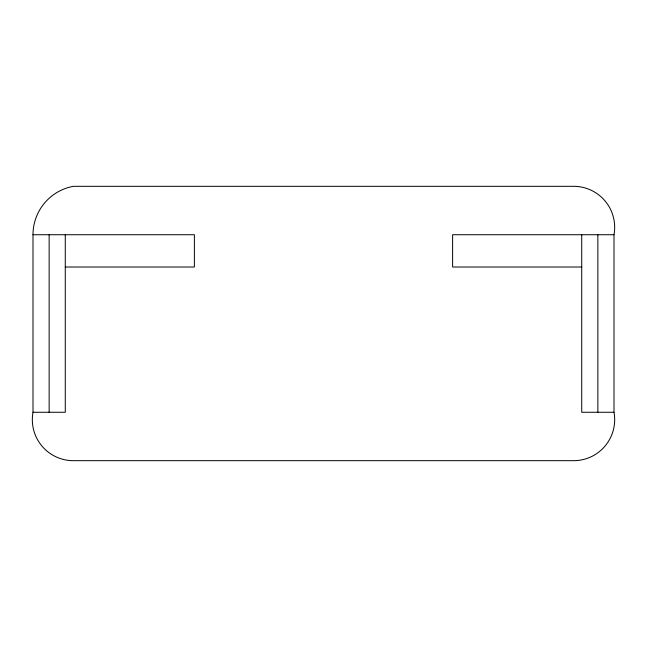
<?xml version="1.0" encoding="UTF-8"?>
<svg xmlns="http://www.w3.org/2000/svg" width="647" height="647" viewBox="0 0 647 647"><rect width="100%" height="100%" fill="white"/><g stroke="black" fill="none" stroke-linecap="round" stroke-linejoin="round"><path stroke-width="0.97" d="M32.997 234.732A49.221 49.221 0 0 1 73.346 186.32L573.654 186.32A41.02 41.02 0 0 1 614.003 234.732L614.003 412.268A41.02 41.02 0 0 1 573.654 460.68L73.346 460.68A41.02 41.02 0 0 1 32.997 412.268L32.997 234.732L194.391 234.732L194.391 267.017L65.274 267.017M614.003 234.732L452.609 234.732L452.609 267.017L581.726 267.017M32.997 412.268L65.274 412.268L65.274 234.732M614.003 412.268L581.726 412.268L581.726 234.732M597.86 234.732L597.86 412.268M49.14 234.732L49.14 412.268"/></g></svg>
